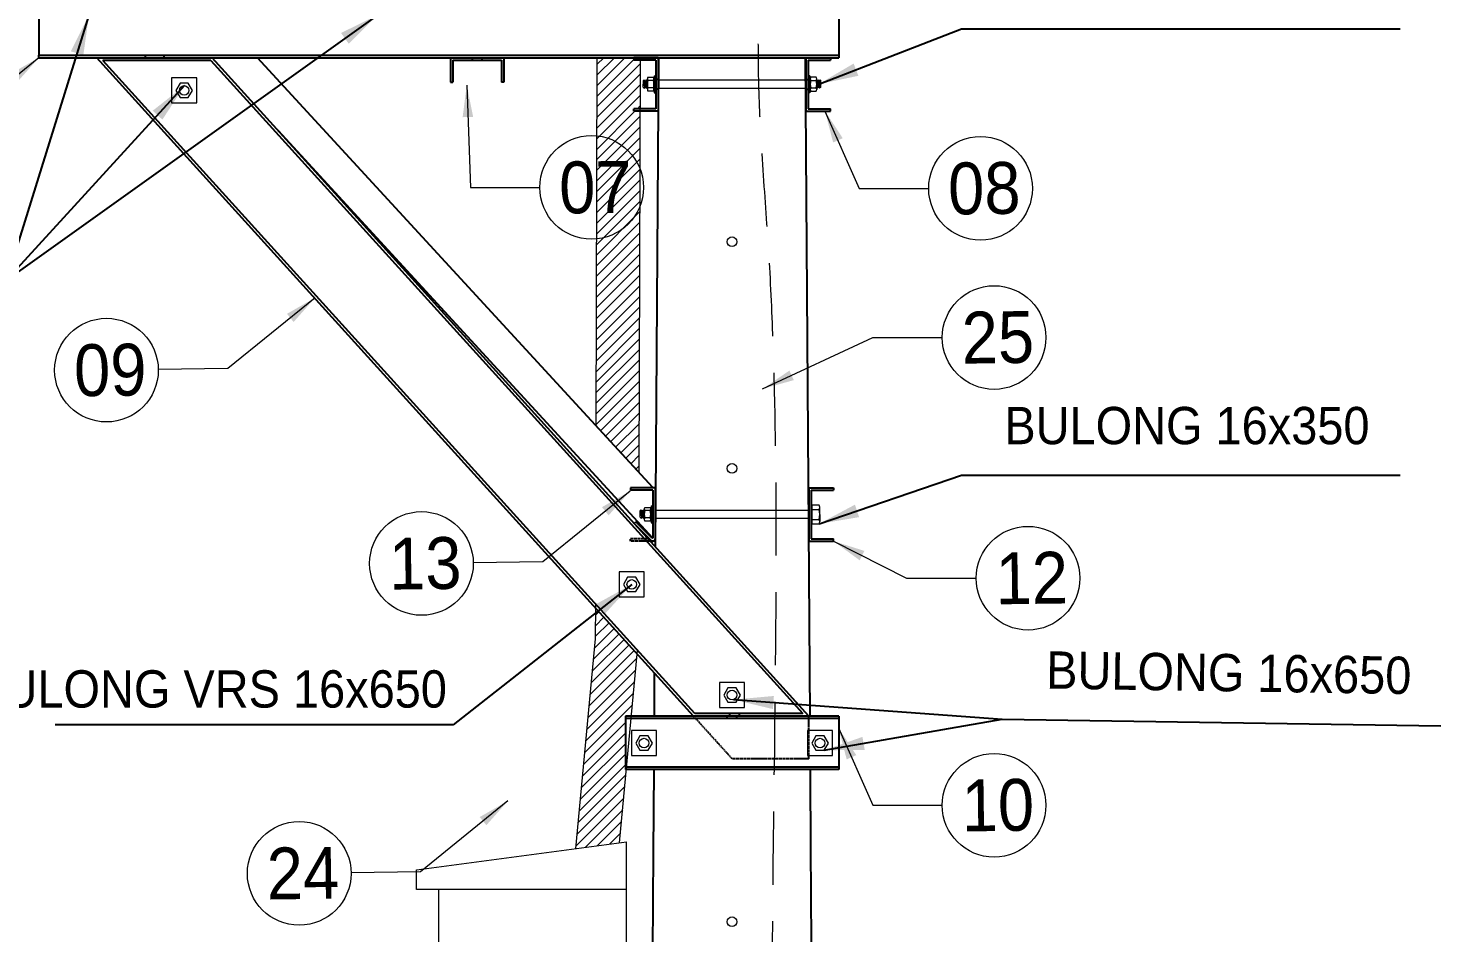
# Model space of a CAD drawing. Header units: millimetres. Extents: x -23083795 to 376618, y 113268 to 3804440.
# Drawn here: x 219038 to 221687, y 120599 to 122295 of the extents above; entities that cross this region are included whole.
import ezdxf
from ezdxf.enums import TextEntityAlignment as Align

# ---------------------------------------------------------------- set-up
doc = ezdxf.new("R2010")
doc.units = ezdxf.units.MM
doc.header["$LTSCALE"] = 6
for name, pattern in [('DASHED', [19.05, 12.7, -6.35]), ('HIDDEN', [9.525, 6.35, -3.175]), ('HIDDEN2', [4.7625, 3.175, -1.5875])]:
    doc.linetypes.add(name, pattern=pattern)
for name, color, linetype, lineweight in [('Buon lon', 150, 'Continuous', 5), ('Co ban', 3, 'Continuous', 13), ('Duong day', 5, 'Continuous', 30), ('FCO+LA', 150, 'Continuous', 5), ('Net manh', 4, 'Continuous', 13), ('Text', 7, 'Continuous', 13), ('Truc', 6, 'Continuous', 9)]:
    doc.layers.add(name, color=color, linetype=linetype, lineweight=lineweight)
doc.styles.add('VNI-HELVE', font='VHELVEN_0.TTF', dxfattribs={"width": 0.9})
doc.dimstyles.new('D50', dxfattribs={"dimtxt": 60, "dimasz": 75, "dimexe": 30, "dimexo": 50, "dimgap": 25, "dimtad": 1, "dimdec": 0, "dimdsep": 46, "dimtxsty": 'VNI-HELVE', "dimcen": 0, "dimclrd": 256, "dimclre": 256, "dimclrt": 7, "dimadec": 0, "dimazin": 0, "dimtfac": 1, "dimtdec": 0, "dimtmove": 1, "dimatfit": 3, "dimfxl": 1, "dimtolj": 1, "dimtzin": 0, "dimlwd": -1, "dimlwe": -1, "dimarcsym": 0})
pattern_1 = [(45, (67369.543, -111991.012), (-9.9007324, 9.9007324), [])]

msp = doc.modelspace()

# ---------------------------------------------------------------- hatches: boundary and pattern name
at = {"layer": 'Truc'}
h = msp.add_hatch(dxfattribs=at)
h.set_pattern_fill('ANSI31', color=256, scale=4.41, style=0)
h.set_pattern_definition(pattern_1)
h.paths.add_polyline_path([(220185.84801, 122139.91054), (220173.54735, 122139.91054), (220173.54735, 122144.41054), (220185.86126, 122144.41054), (220186.12933, 122235.41054), (220173.54735, 122235.41054), (220173.54735, 122239.91054), (220105.19801, 122239.91054), (220103.16106, 121549.23676), (220183.84952, 121461.49448)])
h = msp.add_hatch(dxfattribs=at)
h.set_pattern_fill('ANSI31', color=256, scale=4.41, style=0)
h.set_pattern_definition(pattern_1)
h.paths.add_polyline_path([(220180.25285, 121121.80345), (220102.15462, 121207.98081), (220101.98522, 121150.5416), (220064.9743, 120756.95363), (220146.96664, 120767.82543), (220159.89098, 120905.26774), (220157.90117, 120905.26774), (220157.90117, 121005.26774), (220169.29445, 121005.26774)])

# ---------------------------------------------------------------- linework, layer by layer
at = {"color": 4, "lineweight": -3, "ltscale": 30}
for p, q in [((219057.90117, 122394.91054, -1.36858), (219057.90117, 122244.91054, -1.36858)), ((220557.9887, 122399.91054, -1.36858), (220557.9887, 122239.91054, -1.36858)), ((219057.90117, 122244.91054, -1.36858), (220557.9887, 122244.91054, -1.36858)), ((219057.90117, 122239.91054, -1.36858), (219057.90117, 122244.91054, -1.36858)), ((219057.90117, 122239.91054, -1.36858), (220557.9887, 122239.91054, -1.36858))]:
    msp.add_line(p, q, dxfattribs=at)
at = {"color": 4, "linetype": 'HIDDEN', "ltscale": 0.2}
for p, q in [((219257.90117, 122239.91054, -1.36858), (219257.90117, 122244.91054, -1.36858)), ((219292.90117, 122239.91054, -1.36858), (219292.90117, 122244.91054, -1.36858))]:
    msp.add_line(p, q, dxfattribs=at)
at = {"color": 2, "lineweight": -3, "ltscale": 30}
for p, q in [((220285.86335, 121005.26774, -1.36858), (219166.96831, 122239.91054, -1.36858)), ((219380.68003, 122234.91054, -1.36858), (219178.24731, 122234.91054, -1.36858)), ((220288.07985, 121010.26774, -1.36858), (219178.24731, 122234.91054, -1.36858)), ((219380.68003, 122234.91054, -1.36858), (220490.51257, 121010.26774, -1.36858)), ((220501.79157, 121005.26774, -1.36858), (219382.89654, 122239.91054, -1.36858)), ((219829.84107, 122239.91054, -1.36858), (219829.84107, 122193.91054, -1.36858)), ((219829.84107, 122239.91054, -1.36858), (219929.84107, 122239.91054, -1.36858)), ((219834.34107, 122235.41054, -1.36858), (219834.34107, 122193.91054, -1.36858)), ((219834.34107, 122235.41054, -1.36858), (219925.34107, 122235.41054, -1.36858)), ((219870.84107, 122239.91054, -1.36858), (219870.84107, 122235.41054, -1.36858)), ((219888.84107, 122239.91054, -1.36858), (219888.84107, 122235.41054, -1.36858)), ((219925.34107, 122235.41054, -1.36858), (219925.34107, 122193.91054, -1.36858)), ((219929.84107, 122239.91054, -1.36858), (219929.84107, 122193.91054, -1.36858)), ((220219.54735, 122239.91054, -1.36858), (220173.54735, 122239.91054, -1.36858)), ((220173.54735, 122239.91054, -1.36858), (220173.54735, 122235.41054, -1.36858)), ((220215.04735, 122235.41054, -1.36858), (220173.54735, 122235.41054, -1.36858)), ((220215.04735, 122235.41054, -1.36858), (220215.04735, 122144.41054, -1.36858)), ((220219.54735, 122239.91054, -1.36858), (220219.54735, 122139.91054, -1.36858)), ((220496.25499, 122239.91054, -1.36858), (220496.25499, 122139.91054, -1.36858)), ((220496.25499, 122239.91054, -1.36858), (220542.25499, 122239.91054, -1.36858)), ((220500.75499, 122235.41054, -1.36858), (220500.75499, 122144.41054, -1.36858)), ((220500.75499, 122235.41054, -1.36858), (220542.25499, 122235.41054, -1.36858)), ((220542.25499, 122239.91054, -1.36858), (220542.25499, 122235.41054, -1.36858)), ((219829.84107, 122193.91054, -1.36858), (219834.34107, 122193.91054, -1.36858)), ((219929.84107, 122193.91054, -1.36858), (219925.34107, 122193.91054, -1.36858)), ((220219.54735, 122198.91054, -1.36858), (220215.04735, 122198.91054, -1.36858)), ((220496.25499, 122198.91054, -1.36858), (220500.75499, 122198.91054, -1.36858)), ((220219.54735, 122180.91054, -1.36858), (220215.04735, 122180.91054, -1.36858)), ((220496.25499, 122180.91054, -1.36858), (220500.75499, 122180.91054, -1.36858)), ((220215.04735, 122144.41054, -1.36858), (220173.54735, 122144.41054, -1.36858)), ((220173.54735, 122139.91054, -1.36858), (220173.54735, 122144.41054, -1.36858)), ((220219.54735, 122139.91054, -1.36858), (220173.54735, 122139.91054, -1.36858)), ((220496.25499, 122139.91054, -1.36858), (220542.25499, 122139.91054, -1.36858)), ((220500.75499, 122144.41054, -1.36858), (220542.25499, 122144.41054, -1.36858)), ((220542.25499, 122139.91054, -1.36858), (220542.25499, 122144.41054, -1.36858)), ((220167.73501, 121433.56321, -1.36858), (220167.73501, 121429.06321, -1.36858)), ((220213.73501, 121433.56321, -1.36858), (220167.73501, 121433.56321, -1.36858)), ((220209.23501, 121429.06321, -1.36858), (220167.73501, 121429.06321, -1.36858)), ((220209.23501, 121429.06321, -1.36858), (220209.23501, 121340.71885, -1.36858)), ((220213.73501, 121433.56321, -1.36858), (220213.73501, 121333.56321, -1.36858)), ((220502.06733, 121433.56321, -1.36858), (220548.06733, 121433.56321, -1.36858)), ((220502.06733, 121433.56321, -1.36858), (220502.06733, 121333.56321, -1.36858)), ((220506.56733, 121429.06321, -1.36858), (220506.56733, 121338.06321, -1.36858)), ((220506.56733, 121429.06321, -1.36858), (220548.06733, 121429.06321, -1.36858)), ((220548.06733, 121433.56321, -1.36858), (220548.06733, 121429.06321, -1.36858)), ((220174.33373, 121366.60053, -1.36858), (220177.51571, 121369.78251, -1.36858)), ((220207.35719, 121339.94103, -1.36858), (220177.51571, 121369.78251, -1.36858)), ((220206.05303, 121334.88123, -1.36858), (220174.33373, 121366.60053, -1.36858)), ((220202.87105, 121338.06321, -1.36858), (220200.19567, 121338.06321, -1.36858)), ((220213.73501, 121333.56321, -1.36858), (220204.2738, 121333.56321, -1.36858)), ((220502.06733, 121333.56321, -1.36858), (220548.06733, 121333.56321, -1.36858)), ((220506.56733, 121338.06321, -1.36858), (220548.06733, 121338.06321, -1.36858)), ((220548.06733, 121333.56321, -1.36858), (220548.06733, 121338.06321, -1.36858)), ((220157.90117, 121005.26774, -1.36858), (220157.90117, 120905.26774, -1.36858)), ((220557.90117, 121005.26774, -1.36858), (220157.90117, 121005.26774, -1.36858)), ((220557.90117, 121000.76774, -1.36858), (220157.90117, 121000.76774, -1.36858)), ((220501.79157, 121005.26774, -1.36858), (220285.86335, 121005.26774, -1.36858)), ((220490.51257, 121010.26774, -1.36858), (220288.07985, 121010.26774, -1.36858)), ((220557.90117, 121005.26774, -1.36858), (220557.90117, 120905.26774, -1.36858)), ((220557.90117, 120909.76774, -1.36858), (220157.90117, 120909.76774, -1.36858)), ((220557.90117, 120905.26774, -1.36858), (220157.90117, 120905.26774, -1.36858))]:
    msp.add_line(p, q, dxfattribs=at)
at = {"color": 3, "lineweight": -3, "ltscale": 30, "extrusion": (0, 1, 0)}
for p, q in [((220209.23501, 121433.88979, -1.36858), (219468.01222, 122239.91054, -1.36858)), ((220209.23501, 121339.34112, -1.36858), (219507.18841, 122102.76089, -1.36858)), ((220209.23501, 121340.71885, -1.36858), (220209.23501, 121339.34112, -1.36858))]:
    msp.add_line(p, q, dxfattribs=at)
at = {"color": 3, "linetype": 'HIDDEN2', "ltscale": 0.08}
for p, q in [((220167.73501, 121333.56321, -1.36858), (220167.73501, 121338.06321, -1.36858)), ((220200.19567, 121338.06321, -1.36858), (220167.73501, 121338.06321, -1.36858)), ((220204.2738, 121333.56321, -1.36858), (220167.73501, 121333.56321, -1.36858)), ((220358.02217, 120925.6442, -1.36858), (220285.86335, 121005.26774, -1.36858)), ((220501.79157, 120925.6442, -1.36858), (220501.79157, 121005.26774, -1.36858)), ((220501.79157, 120925.6442, -1.36858), (220358.02217, 120925.6442, -1.36858))]:
    msp.add_line(p, q, dxfattribs=at)
at = {"color": 3, "linetype": 'HIDDEN', "ltscale": 0.1}
for p, q in [((220348.90117, 121000.76774, -1.36858), (220348.90117, 121005.26774, -1.36858)), ((220366.90117, 121000.76774, -1.36858), (220366.90117, 121005.26774, -1.36858))]:
    msp.add_line(p, q, dxfattribs=at)
at = {"color": 3, "lineweight": -3, "ltscale": 30}
for p, q in [((220353.78778, 121005.26774, -1.36858), (220353.78778, 121010.26774, -1.36858)), ((220371.78778, 121005.26774, -1.36858), (220371.78778, 121010.26774, -1.36858))]:
    msp.add_line(p, q, dxfattribs=at)
at = {"elevation": -1.36858}
for points in [[(220219.88263, 122239.91054), (220213.73501, 121323.12326)], [(220219.88263, 122239.91054), (220219.11884, 122126.00787)], [(220504.19875, 121005.26774), (220495.91971, 122239.91054)], [(220212.14903, 121086.60768), (220211.60359, 121005.26774)], [(220210.93303, 120905.26774), (220209.89171, 120749.97626)], [(220505.91064, 120749.97626), (220504.86931, 120905.26774)], [(220209.89171, 120749.97626), (220204.92955, 120009.97626)], [(220511.20807, 119959.97626), (220505.85291, 120758.58457)]]:
    msp.add_lwpolyline(points, dxfattribs=at)
at = {"color": 2, "lineweight": -3, "ltscale": 30}
for centre, radius in [((220209.23501, 121338.06321, -1.36858), 4.5), ((220208.13501, 121340.71885, -1.36858), 1.1)]:
    msp.add_arc(centre, radius, 225, 0, dxfattribs=at)
at = {"layer": 'Buon lon', "ltscale": 10}
for p, q in [((220521.289, 121401.05033, -1.36858), (220507.29931, 121401.05033, -1.36858)), ((220507.29931, 121401.05033, -1.36858), (220507.29931, 121366.0761, -1.36858)), ((220507.29931, 121396.56895, -1.36858), (220507.29931, 121394.05548, -1.36858)), ((220522.45481, 121383.56321, -1.36858), (220522.45481, 121397.003, -1.36858)), ((220507.29931, 121394.05548, -1.36858), (220506.56733, 121394.05548, -1.36858)), ((220507.29931, 121373.07094, -1.36858), (220506.56733, 121373.07094, -1.36858)), ((220507.29931, 121373.07094, -1.36858), (220507.29931, 121394.05548, -1.36858)), ((220507.29931, 121392.88968, -1.36858), (220521.289, 121392.88968, -1.36858)), ((220507.29931, 121374.23675, -1.36858), (220521.289, 121374.23675, -1.36858)), ((220507.29931, 121373.07094, -1.36858), (220507.29931, 121366.95061, -1.36858)), ((220522.45481, 121383.56321, -1.36858), (220522.45481, 121370.15642, -1.36858)), ((220507.29931, 121366.0761, -1.36858), (220521.289, 121366.0761, -1.36858))]:
    msp.add_line(p, q, dxfattribs=at)
for centre, radius, start, end in [((220514.7318, 121396.97, -1.36858), 7.72308, 328.10737769, 31.89262231), ((220484.56605, 121383.56321, -1.36858), 37.88876, 345.7499673, 14.2500327), ((220514.73133, 121370.15642, -1.36858), 7.72348, 328.1092082, 31.8907918)]:
    msp.add_arc(centre, radius, start, end, dxfattribs=at)
at = {"layer": 'Co ban'}
for p, q in [((220103.16106, 121549.23676, -1.36858), (220105.19801, 122239.91054, -1.36858)), ((220183.84952, 121461.49448, -1.36858), (220186.14259, 122239.91054, -1.36858)), ((220219.54735, 122198.22458, -1.36858), (220496.25499, 122198.22458, -1.36858)), ((220219.49605, 122182.70323, -1.36858), (220496.30332, 122182.70323, -1.36858)), ((220213.73501, 121391.87725, -1.36858), (220502.06733, 121391.87725, -1.36858)), ((220213.73501, 121376.3559, -1.36858), (220502.06733, 121376.3559, -1.36858)), ((220101.98522, 121150.5416, -1.36858), (220102.17651, 121215.40246, -1.36858)), ((220064.9743, 120756.95363, -1.36858), (220101.98522, 121150.5416, -1.36858)), ((220146.96664, 120767.82543, -1.36858), (220180.8872, 121128.54929, -1.36858)), ((220160.0044, 119553.2515, -1.36858), (220160.0044, 120769.55418, -1.36858))]:
    msp.add_line(p, q, dxfattribs=at)
at = {"layer": 'Co ban', "elevation": -1.36858}
for points in [[(219807.12187, 120680.57306), (219766.42976, 120680.57306), (219766.42976, 120717.36801), (220160.0044, 120769.55418)], [(220160.0044, 120680.57306), (219807.12187, 120680.57306), (219807.12187, 119553.2515), (220160.0044, 119553.2515)]]:
    msp.add_lwpolyline(points, dxfattribs=at)
at = {"layer": 'Duong day', "linetype": 'DASHED', "lineweight": 20, "ltscale": 1.8}
msp.add_spline([(220505.77733, 118261.38265, -1.36858), (220434.54311, 118336.84057, -1.36858), (220416.01025, 118744.71743), (220447.69554, 119477.2807), (220433.60791, 120498.81973), (220424.8126, 121908.23234), (220407.21846, 122255.28182), (220383.83809, 122365.1822, -1.36858), (220282.88065, 122370.26522), (220154.31498, 122360.96568), (219951.30673, 122359.29822), (219543.20356, 122367.95354), (219352.40117, 122441.13066, -1.36858), (219382.52598, 122547.26113, -1.36858)], degree=3, dxfattribs=at)
at = {"layer": 'FCO+LA', "ltscale": 10}
for p, q in [((220191.54415, 122184.86212, -1.36858), (220191.55078, 122197.15221, -1.36858)), ((220192.53235, 122198.22759, -1.36858), (220191.55078, 122197.15221, -1.36858)), ((220192.53235, 122198.22759, -1.36858), (220193.88821, 122182.70606, -1.36858)), ((220194.87641, 122196.07154, -1.36858), (220192.53235, 122198.22759, -1.36858)), ((220196.84383, 122198.22702, -1.36858), (220194.87641, 122196.07154, -1.36858)), ((220194.87641, 122196.07154, -1.36858), (220195.85564, 122184.86154, -1.36858)), ((220196.84383, 122198.22702, -1.36858), (220198.1997, 122182.70549, -1.36858)), ((220199.18789, 122196.07096, -1.36858), (220196.84383, 122198.22702, -1.36858)), ((220199.19208, 122196.07555, -1.36858), (220199.18789, 122196.07096, -1.36858)), ((220199.18789, 122196.07096, -1.36858), (220199.39769, 122193.66928, -1.36858)), ((220199.19131, 122190.27821, -1.36858), (220199.18998, 122180.36179, -1.36858)), ((220199.19131, 122190.27821, -1.36858), (220199.19264, 122200.21903, -1.36858)), ((220200.19693, 122197.17645, -1.36858), (220200.00083, 122196.9616, -1.36858)), ((220210.40209, 122197.17508, -1.36858), (220200.05453, 122197.17647, -1.36858)), ((220200.05534, 122203.21255, -1.36858), (220210.4029, 122203.21116, -1.36858)), ((220211.26214, 122180.36017, -1.36858), (220211.26347, 122190.27659, -1.36858)), ((220211.2648, 122200.19421, -1.36858), (220211.26347, 122190.27659, -1.36858)), ((220211.94016, 122198.22499, -1.36858), (220211.32078, 122198.22508, -1.36858)), ((220211.94203, 122205.8797, -1.36858), (220211.93584, 122173.95067, -1.36858)), ((220211.94203, 122205.8797, -1.36858), (220213.7552, 122205.87065, -1.36858)), ((220213.7552, 122205.87065, -1.36858), (220213.74901, 122173.95043, -1.36858)), ((220215.04735, 122198.22458, -1.36858), (220213.75333, 122198.22475, -1.36858)), ((220500.75499, 122198.22458, -1.36858), (220502.04901, 122198.22475, -1.36858)), ((220503.86032, 122205.8797, -1.36858), (220502.04715, 122205.87065, -1.36858)), ((220502.04715, 122205.87065, -1.36858), (220502.05333, 122173.95043, -1.36858)), ((220503.86032, 122205.8797, -1.36858), (220503.8665, 122173.95067, -1.36858)), ((220503.86218, 122198.22499, -1.36858), (220504.48156, 122198.22508, -1.36858)), ((220504.53755, 122200.19421, -1.36858), (220504.53888, 122190.27659, -1.36858)), ((220504.54021, 122180.36017, -1.36858), (220504.53888, 122190.27659, -1.36858)), ((220515.747, 122203.21255, -1.36858), (220505.39944, 122203.21116, -1.36858)), ((220505.40025, 122197.17508, -1.36858), (220515.74781, 122197.17647, -1.36858)), ((220515.60541, 122197.17645, -1.36858), (220515.80151, 122196.9616, -1.36858)), ((220516.61445, 122196.07096, -1.36858), (220516.40466, 122193.66928, -1.36858)), ((220516.61104, 122190.27821, -1.36858), (220516.6097, 122200.21903, -1.36858)), ((220516.61026, 122196.07555, -1.36858), (220516.61445, 122196.07096, -1.36858)), ((220516.61104, 122190.27821, -1.36858), (220516.61237, 122180.36179, -1.36858)), ((220516.61445, 122196.07096, -1.36858), (220518.95851, 122198.22702, -1.36858)), ((220518.95851, 122198.22702, -1.36858), (220517.60265, 122182.70549, -1.36858)), ((220518.95851, 122198.22702, -1.36858), (220520.92594, 122196.07154, -1.36858)), ((220520.92594, 122196.07154, -1.36858), (220519.9467, 122184.86154, -1.36858)), ((220520.92594, 122196.07154, -1.36858), (220523.26999, 122198.22759, -1.36858)), ((220523.26999, 122198.22759, -1.36858), (220521.91413, 122182.70606, -1.36858)), ((220523.26999, 122198.22759, -1.36858), (220524.25156, 122197.15221, -1.36858)), ((220524.25819, 122184.86212, -1.36858), (220524.25156, 122197.15221, -1.36858)), ((220191.54415, 122184.86212, -1.36858), (220193.88821, 122182.70606, -1.36858)), ((220195.85564, 122184.86154, -1.36858), (220193.88821, 122182.70606, -1.36858)), ((220195.85564, 122184.86154, -1.36858), (220198.1997, 122182.70549, -1.36858)), ((220199.19044, 122183.79092, -1.36858), (220198.1997, 122182.70549, -1.36858)), ((220210.39943, 122177.34225, -1.36858), (220200.05187, 122177.34363, -1.36858)), ((220210.40024, 122183.37833, -1.36858), (220200.05268, 122183.37971, -1.36858)), ((220211.93808, 122182.70364, -1.36858), (220211.26245, 122182.70373, -1.36858)), ((220211.93584, 122173.95067, -1.36858), (220213.74901, 122173.95043, -1.36858)), ((220215.03621, 122182.70323, -1.36858), (220213.75125, 122182.7034, -1.36858)), ((220500.76613, 122182.70323, -1.36858), (220502.05109, 122182.7034, -1.36858)), ((220503.8665, 122173.95067, -1.36858), (220502.05333, 122173.95043, -1.36858)), ((220503.86427, 122182.70364, -1.36858), (220504.53989, 122182.70373, -1.36858)), ((220505.4021, 122183.37833, -1.36858), (220515.74966, 122183.37971, -1.36858)), ((220505.40291, 122177.34225, -1.36858), (220515.75047, 122177.34363, -1.36858)), ((220516.61191, 122183.79092, -1.36858), (220517.60265, 122182.70549, -1.36858)), ((220519.9467, 122184.86154, -1.36858), (220517.60265, 122182.70549, -1.36858)), ((220519.9467, 122184.86154, -1.36858), (220521.91413, 122182.70606, -1.36858)), ((220524.25819, 122184.86212, -1.36858), (220521.91413, 122182.70606, -1.36858)), ((220194.243, 121396.86522, -1.36858), (220204.59056, 121396.86384, -1.36858)), ((220206.12969, 121399.53238, -1.36858), (220206.1235, 121367.60335, -1.36858)), ((220206.12969, 121399.53238, -1.36858), (220207.94286, 121399.52332, -1.36858)), ((220207.94286, 121399.52332, -1.36858), (220207.93667, 121367.60311, -1.36858)), ((220185.73181, 121378.5148, -1.36858), (220185.73844, 121390.80488, -1.36858)), ((220185.73181, 121378.5148, -1.36858), (220188.07587, 121376.35874, -1.36858)), ((220186.72001, 121391.88027, -1.36858), (220185.73844, 121390.80488, -1.36858)), ((220186.72001, 121391.88027, -1.36858), (220188.07587, 121376.35874, -1.36858)), ((220189.06407, 121389.72421, -1.36858), (220186.72001, 121391.88027, -1.36858)), ((220190.0433, 121378.51422, -1.36858), (220188.07587, 121376.35874, -1.36858)), ((220191.03149, 121391.87969, -1.36858), (220189.06407, 121389.72421, -1.36858)), ((220189.06407, 121389.72421, -1.36858), (220190.0433, 121378.51422, -1.36858)), ((220190.0433, 121378.51422, -1.36858), (220192.38735, 121376.35816, -1.36858)), ((220191.03149, 121391.87969, -1.36858), (220192.38735, 121376.35816, -1.36858)), ((220193.37555, 121389.72363, -1.36858), (220191.03149, 121391.87969, -1.36858)), ((220193.3781, 121377.4436, -1.36858), (220192.38735, 121376.35816, -1.36858)), ((220193.37974, 121389.72823, -1.36858), (220193.37555, 121389.72363, -1.36858)), ((220193.37555, 121389.72363, -1.36858), (220193.58535, 121387.32196, -1.36858)), ((220193.37897, 121383.93088, -1.36858), (220193.37764, 121374.01447, -1.36858)), ((220193.37897, 121383.93088, -1.36858), (220193.3803, 121393.87171, -1.36858)), ((220194.38459, 121390.82912, -1.36858), (220194.18849, 121390.61428, -1.36858)), ((220204.58709, 121370.99492, -1.36858), (220194.23953, 121370.99631, -1.36858)), ((220204.5879, 121377.031, -1.36858), (220194.24034, 121377.03239, -1.36858)), ((220204.58975, 121390.82776, -1.36858), (220194.24219, 121390.82914, -1.36858)), ((220205.4498, 121374.01285, -1.36858), (220205.45113, 121383.92926, -1.36858)), ((220206.12574, 121376.35632, -1.36858), (220205.45011, 121376.35641, -1.36858)), ((220205.45245, 121393.84688, -1.36858), (220205.45113, 121383.92926, -1.36858)), ((220206.12782, 121391.87767, -1.36858), (220205.50844, 121391.87775, -1.36858)), ((220209.22387, 121376.3559, -1.36858), (220207.93891, 121376.35608, -1.36858)), ((220209.23501, 121391.87725, -1.36858), (220207.94099, 121391.87742, -1.36858)), ((220206.1235, 121367.60335, -1.36858), (220207.93667, 121367.60311, -1.36858))]:
    msp.add_line(p, q, dxfattribs=at)
for centre, radius, start, end in [((220227.21596, 122190.27445, -1.36858), 28.02466, 165.74228545, 194.24235084), ((220204.90501, 122200.19386, -1.36858), 5.71243, 148.09969583, 211.88494046), ((220183.23881, 122190.28035, -1.36858), 28.02466, 345.74228545, 14.24235084), ((220205.55208, 122200.19377, -1.36858), 5.71272, 328.10152191, 31.88311438), ((220510.25026, 122200.19377, -1.36858), 5.71272, 148.11688562, 211.89847809), ((220532.56353, 122190.28035, -1.36858), 28.02466, 165.75764916, 194.25771455), ((220510.89733, 122200.19386, -1.36858), 5.71243, 328.11505954, 31.90030417), ((220488.58638, 122190.27445, -1.36858), 28.02466, 345.75764916, 14.25771455), ((220204.90269, 122180.36102, -1.36858), 5.71272, 148.10152634, 211.88310995), ((220205.54942, 122180.36094, -1.36858), 5.71272, 328.10152634, 31.88310995), ((220510.25292, 122180.36094, -1.36858), 5.71272, 148.11689005, 211.89847366), ((220510.89965, 122180.36102, -1.36858), 5.71272, 328.11689005, 31.89847366), ((220199.09267, 121393.84653, -1.36858), 5.71243, 148.09969583, 211.88494046), ((220199.73974, 121393.84645, -1.36858), 5.71272, 328.10152191, 31.88311438), ((220199.09035, 121374.0137, -1.36858), 5.71272, 148.10152634, 211.88310995), ((220221.40362, 121383.92712, -1.36858), 28.02466, 165.74228545, 194.24235084), ((220199.73708, 121374.01361, -1.36858), 5.71272, 328.10152634, 31.88310995), ((220177.42647, 121383.93302, -1.36858), 28.02466, 345.74228545, 14.24235084)]:
    msp.add_arc(centre, radius, start, end, dxfattribs=at)
at = {"layer": 'Net manh', "ltscale": 10, "elevation": -1.36858}
for points in [[(219306.97645, 122155.12057), (219353.97645, 122155.12057), (219353.97645, 122202.12057), (219306.97645, 122202.12057)], [(219322.68222, 122192.12057), (219314.88799, 122178.62057), (219322.68222, 122165.12057), (219338.27068, 122165.12057), (219346.06491, 122178.62057), (219338.27068, 122192.12057)], [(220146.37573, 121228.88688), (220193.37573, 121228.88688), (220193.37573, 121275.88689), (220146.37573, 121275.88689)], [(220162.0815, 121265.88689), (220154.28727, 121252.38688), (220162.0815, 121238.88688), (220177.66996, 121238.88688), (220185.46419, 121252.38688), (220177.66996, 121265.88689)], [(220334.40117, 121021.41054), (220381.40117, 121021.41054), (220381.40117, 121068.41054), (220334.40117, 121068.41054)], [(220350.10694, 121058.41054), (220342.31271, 121044.91054), (220350.10694, 121031.41054), (220365.6954, 121031.41054), (220373.48963, 121044.91054), (220365.6954, 121058.41054)], [(220169.40117, 120931.35073), (220216.40117, 120931.35073), (220216.40117, 120978.35073), (220169.40117, 120978.35073)], [(220499.40117, 120931.35073), (220546.40117, 120931.35073), (220546.40117, 120978.35073), (220499.40117, 120978.35073)], [(220185.10694, 120968.35073), (220177.31271, 120954.85073), (220185.10694, 120941.35073), (220200.6954, 120941.35073), (220208.48963, 120954.85073), (220200.6954, 120968.35073)], [(220515.10694, 120968.35073), (220507.31271, 120954.85073), (220515.10694, 120941.35073), (220530.6954, 120941.35073), (220538.48963, 120954.85073), (220530.6954, 120968.35073)]]:
    msp.add_lwpolyline(points, close=True, dxfattribs=at)
at = {"layer": 'Net manh', "ltscale": 10}
for centre in [(219330.47645, 122178.62057, -1.36858), (220357.90117, 121894.91054, -1.36858), (220357.90117, 121469.91054, -1.36858), (220169.87573, 121252.38688, -1.36858), (220357.90117, 121044.91054, -1.36858), (220192.90117, 120954.85073, -1.36858), (220522.90117, 120954.85073, -1.36858), (220357.90117, 120619.91054, -1.36858)]:
    msp.add_circle(centre, 9, dxfattribs=at)
at = {"layer": 'Text'}
for centre in [(220094.5188, 121996.81895, -1.36858), (220823.86431, 121994.9208, -1.36858), (220849.31927, 121715.3199, -1.36858), (219184.78696, 121654.16481, -1.36858), (219775.53723, 121291.65885, -1.36858), (220912.91615, 121264.0526, -1.36858), (220849.2901, 120838.21162, -1.36858), (219546.25636, 120710.61019, -1.36858)]:
    msp.add_circle(centre, 97.2, dxfattribs=at)

# ---------------------------------------------------------------- texts
at = {"layer": 'Text', "style": 'VNI-HELVE', "width": 0.9}
for s, height, rotation, p in [('07', 97.2, 0.76393241, (220101.57602, 121997.2478, -1.36858)), ('08', 97.2, 0.76393241, (220830.92152, 121995.34965, -1.36858)), ('25', 97.2, 0.76393241, (220856.37648, 121715.74875, -1.36858)), ('09', 97.2, 0.76393241, (219191.84417, 121654.59366, -1.36858)), ('13', 97.2, 0.76393241, (219782.59444, 121292.0877, -1.36858)), ('12', 97.2, 0.76393241, (220919.97336, 121264.48145, -1.36858)), ('BULONG 16x650', 70, 359.12665474, (221289.49548, 121086.89926, -1.36858)), ('10', 97.2, 0.76393241, (220856.34731, 120838.64047, -1.36858)), ('24', 97.2, 0.76393241, (219553.31357, 120711.03905, -1.36858))]:
    msp.add_text(s, height=height, rotation=rotation, dxfattribs=at).set_placement(p, align=Align.MIDDLE_CENTER)
for s, p in [('BULONG 16x350', (221210.95518, 121550.24292, -1.36858)), ('BULONG VRS 16x650', (219378.14583, 121056.41152, -1.36858))]:
    msp.add_text(s, height=70, dxfattribs=at).set_placement(p, align=Align.MIDDLE_CENTER)

# ---------------------------------------------------------------- leaders
at = {"lineweight": 5}
for points in [[(219151.90117, 122319.91054, -1.36858), (218997.44661, 121822.66966, -1.36858), (218251.16359, 121822.66966, -1.36858)], [(219692.90117, 122319.91054, -1.36858), (218997.44661, 121822.66966, -1.36858), (218251.16359, 121822.66966, -1.36858)], [(220520.43632, 122190.46654, -1.36858), (220787.95421, 122293.96347, -1.36858), (221610.73965, 122293.96347, -1.36858)], [(219331.18549, 122187.5926, -1.36858), (218997.44661, 121822.66966, -1.36858), (218251.16359, 121822.66966, -1.36858)], [(220521.289, 121366.0761, -1.36858), (220788.27517, 121456.93795, -1.36858), (221611.06062, 121456.93795, -1.36858)], [(220169.87573, 121252.38688, -1.36858), (219835.09975, 120988.90102, -1.36858), (219088.81673, 120988.90102, -1.36858)], [(220360.66564, 121036.34563, -1.36858), (220864.21868, 121000.06633, -1.36858), (221686.90855, 120987.52531, -1.36858)], [(220530.6954, 120941.35073, -1.36858), (220864.21868, 121000.06633, -1.36858), (221686.90855, 120987.52531, -1.36858)]]:
    msp.add_leader(points, dimstyle='D50', override={"dimtad": 0}, dxfattribs=at)
at = {"layer": 'Text'}
for points in [[(219057.90117, 122239.91054, -1.36858), (218894.23334, 122107.1966, -1.36858), (218763.78307, 122105.45719, -1.36858)], [(219860.45283, 122188.73709, -1.36858), (219867.21565, 121996.42775, -1.36858), (219997.3188, 121996.81895, -1.36858)], [(220532.20631, 122139.91054, -1.36858), (220596.21281, 121995.01886, -1.36858), (220726.68496, 121994.92078, -1.36858)], [(219576.09642, 121789.9141, -1.36858), (219412.42859, 121657.20016, -1.36858), (219281.97832, 121655.46075, -1.36858)], [(220415.28923, 121619.02461, -1.36858), (220621.66776, 121715.41796, -1.36858), (220752.13992, 121715.31988, -1.36858)], [(220166.84669, 121427.40814, -1.36858), (220003.17886, 121294.69421, -1.36858), (219872.72859, 121292.95479, -1.36858)], [(220548.06733, 121333.56321, -1.36858), (220685.26464, 121264.15066, -1.36858), (220815.7368, 121264.05258, -1.36858)], [(220557.63209, 120983.20136, -1.36858), (220621.63859, 120838.30968, -1.36858), (220752.11075, 120838.21161, -1.36858)], [(219937.56582, 120846.35948, -1.36858), (219773.89799, 120713.64555, -1.36858), (219643.44772, 120711.90614, -1.36858)]]:
    msp.add_leader(points, dimstyle='D50', override={"dimasz": 60, "dimclrd": 6}, dxfattribs=at)

doc.saveas('drawing.dxf')
